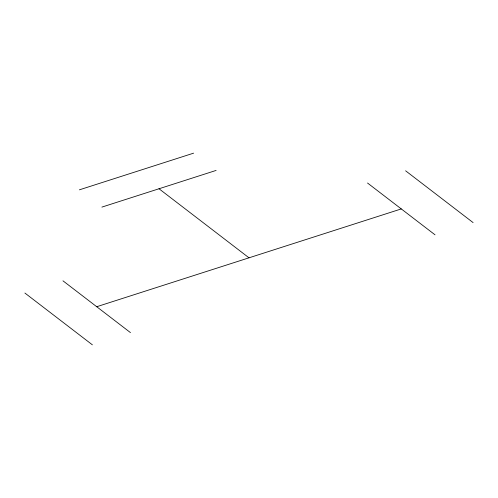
<?xml version="1.0" encoding="UTF-8"?>
<svg xmlns="http://www.w3.org/2000/svg" width="498" height="498" viewBox="0 0 498 498"><rect width="100%" height="100%" fill="white"/><g stroke="black" fill="none" stroke-linecap="round" stroke-linejoin="round"><path stroke-width="0.75" d="M79.406 189.831L193.616 153.16M101.903 207.1L216.113 170.422M96.718 306.718L401.282 208.923M405.609 170.802L473.1 222.594M367.536 183.027L435.028 234.819M159.011 188.761L249 257.821M62.972 280.822L130.464 332.614M24.9 293.048L92.391 344.84"/></g></svg>
